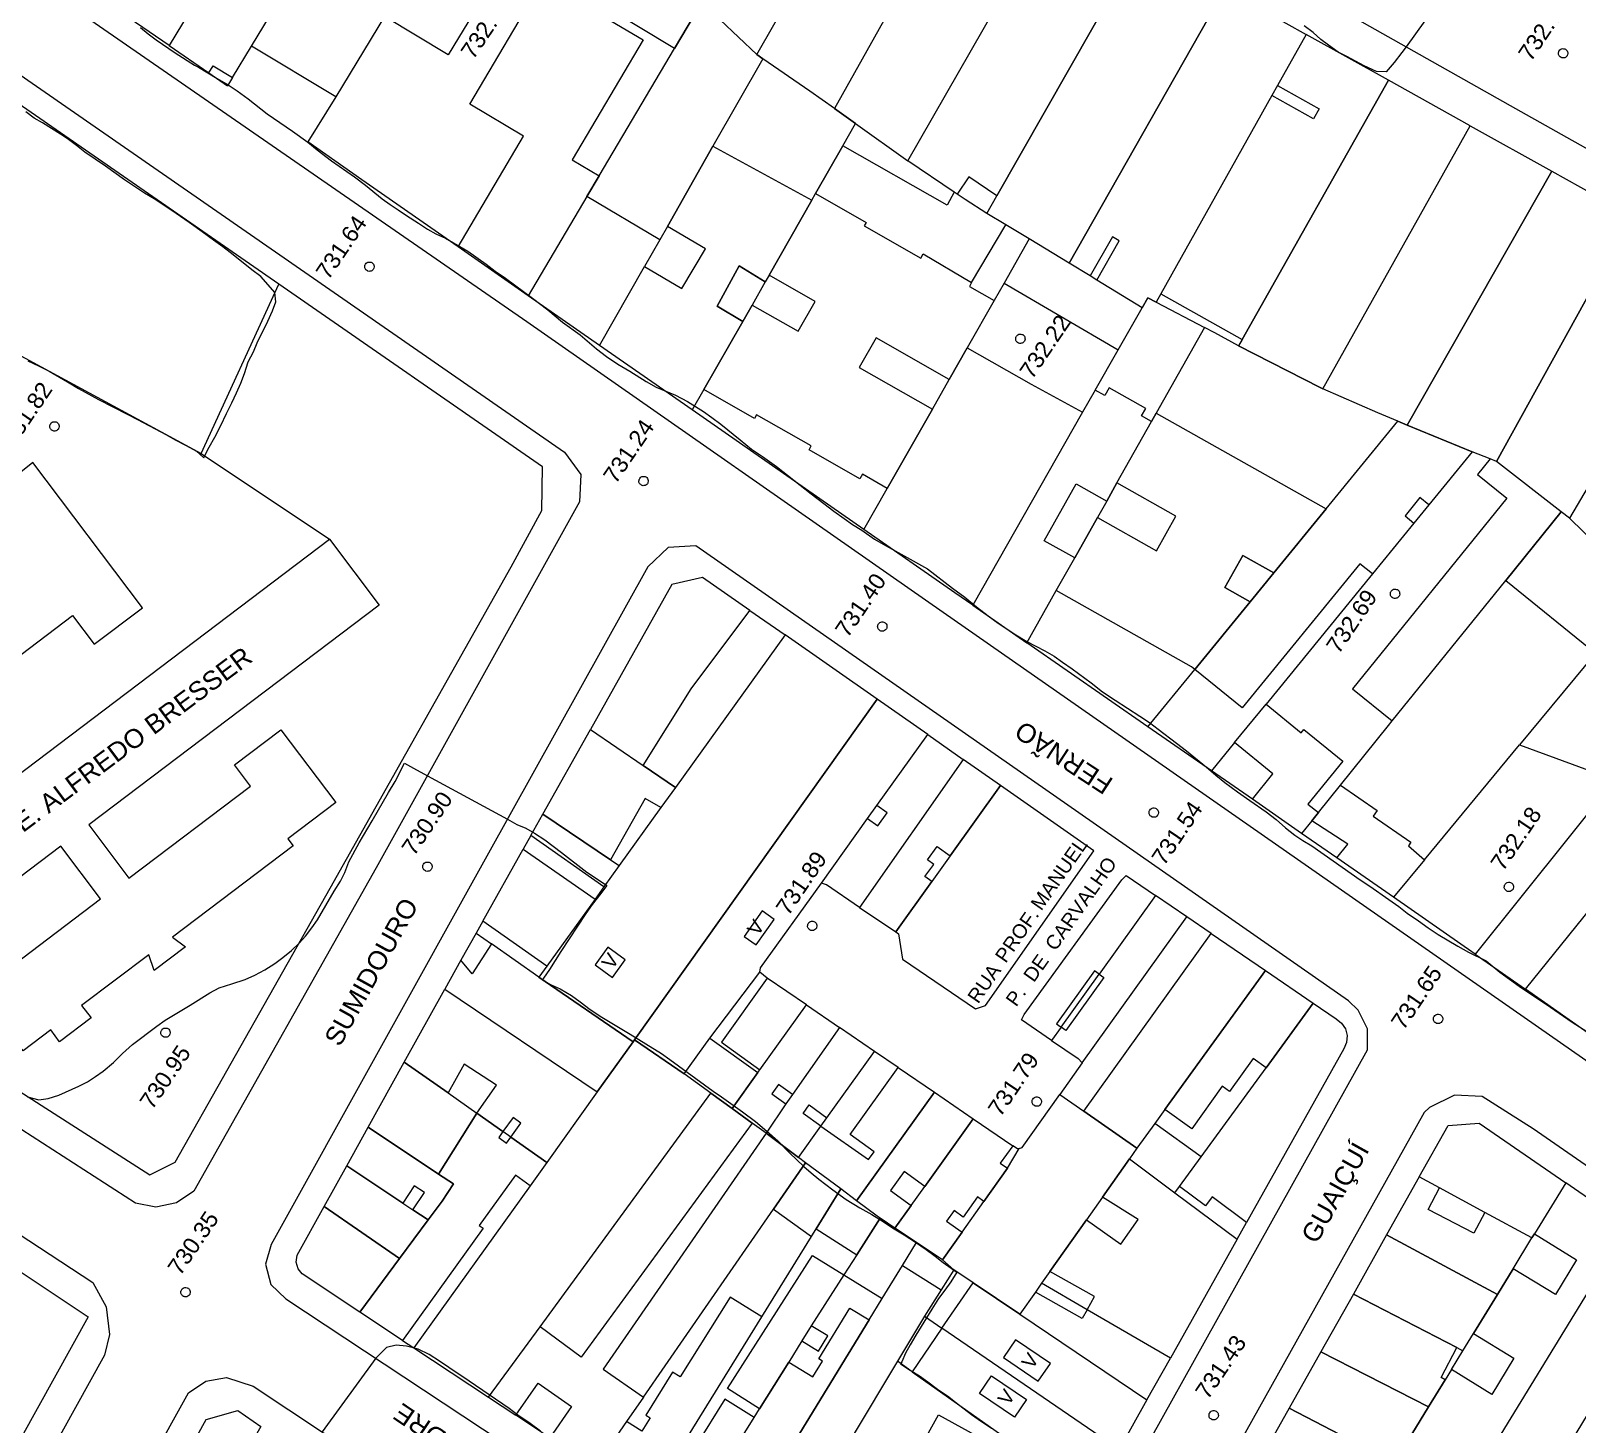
# Model space of a CAD drawing. Header units: metres. Extents: x 325024 to 7190115, y 7391967 to 10157759.
# Drawn here: x 325804.2 to 325968.9, y 7392606.5 to 7392754.9 of the extents above; entities that cross this region are included whole.
import ezdxf
from ezdxf.enums import TextEntityAlignment as Align

# ---------------------------------------------------------------- set-up
doc = ezdxf.new("R2010")
doc.units = ezdxf.units.M
doc.layers.get('0').update_dxf_attribs({"lineweight": 18})
for name, color, linetype, lineweight in [('100_SIST_VIARIO_MEIO_FIO', 1, 'Continuous', 18), ('160_P_SIMP_ASF_TOP', 7, 'Continuous', 18), ('168_P_SIMP_PARALE_TOP', 7, 'Continuous', 18), ('206_MURO_E_MURO_ARRIMO', 7, 'Continuous', 18), ('214_PROJ_BEIRAL_EDIF', 10, 'Continuous', 18), ('216_EDIF_NOTAVEL', 2, 'Continuous', 18), ('218_EDIF_NOTAVEL_TOP', 7, 'Continuous', 18), ('600_CURVA_MESTRA', 14, 'Continuous', 18), ('604_CURVA_INTERM', 7, 'Continuous', 18), ('606_PTO_COTADO', 7, 'Continuous', 18), ('608_PTO_COTADO_INTERVIA', 1, 'Continuous', 18)]:
    doc.layers.add(name, color=color, linetype=linetype, lineweight=lineweight)
doc.styles.add('Style-Arial', font='arial.ttf', dxfattribs={"height": 1.75})

# ---------------------------------------------------------------- blocks, each defined once
blk = doc.blocks.new('SP09')
at = {"color": 0, "linetype": 'Continuous'}
blk.add_lwpolyline([(-0.03, -0.51), (-0.14, -0.49), (-0.24, -0.46), (-0.31, -0.42), (-0.35, -0.39), (-0.42, -0.31), (-0.47, -0.24), (-0.51, -0.15), (-0.52, -0.09), (-0.52, 0.03), (-0.51, 0.11), (-0.48, 0.2), (-0.44, 0.27), (-0.4, 0.33), (-0.32, 0.39), (-0.23, 0.44), (-0.15, 0.48), (-0.1, 0.48), (-0.03, 0.48), (0.08, 0.48), (0.19, 0.44), (0.27, 0.4), (0.35, 0.32), (0.41, 0.23), (0.46, 0.11), (0.48, 0.03), (0.48, -0.03), (0.47, -0.08), (0.44, -0.21), (0.38, -0.3), (0.31, -0.38), (0.23, -0.44), (0.1, -0.49), (0.02, -0.51)], close=True, dxfattribs=at)
blk = doc.blocks.new('SP10')
at = {"color": 0, "linetype": 'Continuous'}
blk.add_lwpolyline([(-0.03, -0.51), (-0.14, -0.49), (-0.24, -0.46), (-0.31, -0.42), (-0.35, -0.39), (-0.42, -0.31), (-0.47, -0.24), (-0.51, -0.15), (-0.52, -0.09), (-0.52, 0.03), (-0.51, 0.11), (-0.48, 0.2), (-0.44, 0.27), (-0.4, 0.33), (-0.32, 0.39), (-0.23, 0.44), (-0.15, 0.48), (-0.1, 0.48), (-0.03, 0.48), (0.08, 0.48), (0.19, 0.44), (0.27, 0.4), (0.35, 0.32), (0.41, 0.23), (0.46, 0.11), (0.48, 0.03), (0.48, -0.03), (0.47, -0.08), (0.44, -0.21), (0.38, -0.3), (0.31, -0.38), (0.23, -0.44), (0.1, -0.49), (0.02, -0.51)], close=True, dxfattribs=at)

msp = doc.modelspace()

# ---------------------------------------------------------------- linework, layer by layer
at = {"layer": '100_SIST_VIARIO_MEIO_FIO'}
for points in [[(325771.26, 7392772.275), (325861.013, 7392710.051), (325862.747, 7392707.673), (325862.606, 7392704.734), (325840.936, 7392665.747), (325821.535, 7392631.318), (325819.682, 7392630.067), (325817.492, 7392629.619), (325815.297, 7392630.041), (325776.743, 7392654.886), (325702.442, 7392703.17), (325700.941, 7392705.74), (325700.649, 7392708.703), (325701.013, 7392710.246), (325738.991, 7392789.575)], [(325912.643, 7392774.706), (325962.342, 7392746.643), (325987.548, 7392732.487)], [(325998.658, 7392625.134), (325901.362, 7392692.957), (325856.985, 7392723.922), (325800.287, 7392763.136)]]:
    msp.add_lwpolyline(points, dxfattribs=at)
for points in [[(325829.756, 7392625.621), (325829.148, 7392623.53), (325829.717, 7392621.383), (325831.321, 7392619.845), (325896.185, 7392576.98), (325902.788, 7392573.073), (325904.999, 7392573.255), (325906.255, 7392574.057), (325946.57, 7392646.367), (325946.547, 7392648.598), (325945.579, 7392650.61), (325944.539, 7392651.604), (325875.001, 7392700.06), (325872.066, 7392699.871), (325869.907, 7392697.844), (325852.92, 7392667.337)], [(325689.701, 7392691.542), (325691.959, 7392694.463), (325694.711, 7392695.542), (325697.594, 7392694.894), (325779.027, 7392642.401), (325810.75, 7392621.6), (325812.201, 7392618.997), (325812.539, 7392616.036), (325812.024, 7392613.854), (325761.386, 7392522.567), (325740.846, 7392486.005), (325738.907, 7392484.898), (325736.683, 7392484.696), (325734.298, 7392485.62), (325654.002, 7392544.771), (325614.733, 7392573.042), (325613.62, 7392575.791), (325613.79, 7392578.02), (325614.797, 7392579.998), (325664.897, 7392654.489)], [(325986.37, 7392517.542), (325990.805, 7392515.531), (325993.031, 7392515.723), (325993.732, 7392515.987), (326034.712, 7392557.018), (326036.652, 7392559.682), (326043.818, 7392575.326), (326045.558, 7392580.075), (326045.224, 7392581.519), (326044.344, 7392582.481), (325964.191, 7392637.969), (325958.79, 7392641.41), (325955.826, 7392641.556), (325953.167, 7392640.239), (325952.606, 7392639.682), (325913.771, 7392570.252), (325913.543, 7392568.029), (325914.198, 7392565.892), (325915.632, 7392564.177), (325944.213, 7392545.315)], [(325793.183, 7392441.832), (325757.595, 7392468.158), (325749.967, 7392474.051), (325748.754, 7392476.766), (325748.723, 7392479.004), (325749.281, 7392480.778), (325820.965, 7392609.833), (325822.818, 7392611.081), (325825.018, 7392611.464), (325827.831, 7392610.539), (325873.017, 7392580.576), (325874.357, 7392577.937), (325874.294, 7392575.705), (325800.201, 7392442.235), (325798.357, 7392440.976), (325796.155, 7392440.614), (325794.273, 7392441.082)]]:
    msp.add_lwpolyline(points, close=True, dxfattribs=at)
at = {"layer": '206_MURO_E_MURO_ARRIMO'}
for p, q in [((325830.586, 7392727.925), (325793.823, 7392753.385)), ((325823.128, 7392750.448), (325825.121, 7392749.084)), ((325839.415, 7392739.061), (325833.665, 7392743.099)), ((325849.676, 7392731.915), (325839.415, 7392739.061)), ((325858.656, 7392708.486), (325830.586, 7392727.925)), ((325864.744, 7392721.419), (325857.155, 7392726.705)), ((325892.899, 7392701.808), (325874.628, 7392714.535)), ((325858.589, 7392703.813), (325858.656, 7392708.486)), ((325855.338, 7392697.844), (325858.589, 7392703.813)), ((325836.039, 7392663.599), (325855.338, 7392697.844)), ((325875.724, 7392696.706), (325872.444, 7392695.949)), ((325880.756, 7392693.191), (325875.724, 7392696.706)), ((325872.444, 7392695.949), (325863.765, 7392680.486)), ((325923.173, 7392680.785), (325910.272, 7392689.731)), ((325929.938, 7392676.094), (325923.173, 7392680.785)), ((325934.29, 7392673.076), (325929.938, 7392676.094)), ((325857.424, 7392669.188), (325856.62, 7392667.756)), ((325943.289, 7392666.836), (325939.545, 7392669.432)), ((325819.545, 7392634.409), (325836.039, 7392663.599)), ((325958.028, 7392656.566), (325949.327, 7392662.649)), ((325852.302, 7392660.061), (325851.59, 7392658.792)), ((325929.904, 7392658.765), (325927.297, 7392660.545)), ((325851.59, 7392658.792), (325849.98, 7392655.923)), ((325882.618, 7392653.994), (325881.805, 7392654.651)), ((325896.56, 7392644.484), (325894.038, 7392646.204)), ((325800.099, 7392643.761), (325816.835, 7392633.053)), ((325916.155, 7392644.99), (325913.769, 7392641.622)), ((325909.269, 7392635.816), (325908.769, 7392636.156)), ((325909.453, 7392635.875), (325909.269, 7392635.816)), ((325816.835, 7392633.053), (325819.545, 7392634.409)), ((325932.658, 7392626.184), (325933.662, 7392627.973)), ((325843.76, 7392615.417), (325844.957, 7392614.625)), ((325852.929, 7392609.355), (325855.826, 7392607.441))]:
    msp.add_line(p, q, dxfattribs=at)
for points in [[(325825.651, 7392749.959), (325825.121, 7392749.084)], [(325836.634, 7392747.886), (325833.665, 7392743.099)], [(325783.08, 7392731.143), (325822.295, 7392709.894)], [(325822.295, 7392709.894), (325830.586, 7392727.925)], [(325907.849, 7392728.049), (325906.791, 7392726.192)], [(325822.295, 7392709.894), (325835.963, 7392700.758)], [(325953.087, 7392704.417), (325951.511, 7392702.489)], [(325947.081, 7392697.069), (325935.746, 7392683.2)], [(325923.173, 7392680.785), (325928.166, 7392686.895)], [(325943.688, 7392674.584), (325948.786, 7392680.923), (325949.177, 7392681.406)], [(325932.4, 7392679.106), (325929.938, 7392676.094)], [(325952.621, 7392666.627), (325962.739, 7392678.846)], [(325851.59, 7392658.792), (325853.231, 7392657.647)], [(325913.916, 7392648.771), (325917.98, 7392654.444)], [(325888.328, 7392638.242), (325888.97, 7392639.137)], [(325855.289, 7392637.078), (325854.458, 7392637.664)], [(325882.038, 7392617.931), (325887.31, 7392626.472)], [(325902.483, 7392622.942), (325901.133, 7392620.804)], [(325916.701, 7392618.678), (325911.842, 7392621.502)], [(325899.359, 7392617.993), (325901.227, 7392616.716)], [(325898.054, 7392612.077), (325896.485, 7392613.186)], [(325869.432, 7392609.381), (325867.63, 7392606.776)]]:
    msp.add_lwpolyline(points, dxfattribs=at)
at = {"layer": '214_PROJ_BEIRAL_EDIF'}
for points in [[(325839.283, 7392787.054), (325836.715, 7392782.812), (325832.168, 7392775.3), (325830.249, 7392772.13), (325825.292, 7392763.941), (325823.167, 7392760.43), (325818.884, 7392753.353), (325798.227, 7392767.492), (325799.406, 7392769.558), (325808.434, 7392785.374), (325812.525, 7392792.71), (325821.295, 7392787.82), (325814.825, 7392776.219), (325815.102, 7392776.065), (325814.124, 7392774.312), (325815.892, 7392773.326), (325814.175, 7392770.84), (325818.297, 7392767.993), (325836.394, 7392797.917), (325839.913, 7392795.499), (325843.077, 7392793.323), (325841.994, 7392791.533)], [(325875.63, 7392757.934), (325881.492, 7392752.398), (325896.716, 7392778.954), (325888.399, 7392784.983), (325888.275, 7392785.084), (325870.117, 7392763.142)], [(325823.167, 7392760.43), (325818.884, 7392753.353), (325823.128, 7392750.448), (325823.588, 7392751.208), (325825.651, 7392749.959), (325827.678, 7392753.307), (325838.239, 7392770.755), (325842.702, 7392778.128), (325840.588, 7392779.407), (325839.669, 7392781.023), (325836.715, 7392782.812), (325832.168, 7392775.3), (325835.025, 7392773.571), (325833.106, 7392770.4), (325830.249, 7392772.13), (325825.292, 7392763.941), (325828.155, 7392762.208), (325826.03, 7392758.697)], [(325882.135, 7392751.947), (325881.492, 7392752.398), (325896.716, 7392778.954), (325905.193, 7392774.174), (325889.769, 7392746.637), (325887.154, 7392748.5)], [(325892.008, 7392745.042), (325897.59, 7392741.066), (325913.779, 7392769.331), (325905.193, 7392774.174), (325889.769, 7392746.637)], [(325859.899, 7392766.192), (325868.38, 7392761.043), (325870.117, 7392763.142), (325875.63, 7392757.934), (325872.735, 7392753.041), (325856.852, 7392762.647), (325858.026, 7392764.587), (325852.612, 7392767.861), (325850.573, 7392764.49), (325854.504, 7392762.112), (325848.609, 7392752.365), (325841.825, 7392756.468), (325847.979, 7392766.643), (325851.82, 7392772.994), (325852.288, 7392772.593), (325857.949, 7392767.751)], [(325847.979, 7392766.643), (325841.825, 7392756.468), (325836.634, 7392747.886), (325827.678, 7392753.307), (325838.239, 7392770.755), (325843.021, 7392767.86), (325843.811, 7392769.165)], [(325902.834, 7392737.526), (325902.54, 7392737.724), (325897.59, 7392741.066), (325913.779, 7392769.331), (325922.486, 7392764.419), (325907.061, 7392737.343), (325904.071, 7392739.36)], [(325908.028, 7392734.258), (325905.998, 7392735.477), (325907.061, 7392737.343), (325922.486, 7392764.419), (325931.366, 7392759.411), (325914.789, 7392730.188), (325910.53, 7392732.755)], [(325864.71, 7392739.476), (325863.4, 7392737.262), (325857.155, 7392726.705), (325849.676, 7392731.915), (325856.652, 7392743.707), (325850.913, 7392747.102), (325858.716, 7392760.291), (325869.387, 7392753.979), (325861.819, 7392741.186)], [(325917.018, 7392728.814), (325914.789, 7392730.188), (325931.366, 7392759.411), (325940.014, 7392754.534), (325936.98, 7392749.115), (325936.382, 7392748.047), (325924.556, 7392726.925), (325924.046, 7392726.014), (325923.155, 7392726.48), (325922.544, 7392725.407), (325917.734, 7392728.372), (325920.111, 7392732.563), (325919.38, 7392732.978)], [(325876.832, 7392742.637), (325871.968, 7392734.1), (325871.155, 7392732.674), (325863.4, 7392737.262), (325864.71, 7392739.476), (325872.735, 7392753.041), (325875.63, 7392757.934), (325881.492, 7392752.398), (325882.135, 7392751.947)], [(325936.98, 7392749.115), (325941.419, 7392746.608), (325940.817, 7392745.543), (325936.382, 7392748.047), (325924.556, 7392726.925), (325933.191, 7392722.049), (325948.782, 7392749.66), (325940.014, 7392754.534)], [(325882.135, 7392751.947), (325876.832, 7392742.637), (325887.371, 7392736.903), (325887.763, 7392737.591), (325890.667, 7392742.688), (325892.008, 7392745.042), (325889.769, 7392746.637), (325887.154, 7392748.5)], [(325932.8, 7392721.357), (325941.514, 7392716.924), (325941.811, 7392716.793), (325957.483, 7392744.824), (325948.782, 7392749.66), (325933.191, 7392722.049)], [(325949.78, 7392713.339), (325947.648, 7392714.216), (325941.811, 7392716.793), (325957.483, 7392744.824), (325966.2, 7392739.978), (325950.801, 7392712.92)], [(325869.534, 7392729.829), (325873.514, 7392727.475), (325876.017, 7392731.705), (325871.968, 7392734.1), (325876.832, 7392742.637), (325887.371, 7392736.903), (325882.806, 7392728.889), (325882.406, 7392728.187), (325879.618, 7392729.891), (325877.262, 7392725.614), (325880.002, 7392723.968), (325875.873, 7392716.72), (325874.628, 7392714.535), (325864.744, 7392721.419)], [(325902.834, 7392737.526), (325902.54, 7392737.724), (325901.766, 7392736.365), (325890.667, 7392742.688), (325887.763, 7392737.591), (325893.144, 7392734.525), (325892.939, 7392734.165), (325898.981, 7392730.722), (325899.228, 7392731.156), (325904.386, 7392728.102), (325908.028, 7392734.258), (325905.998, 7392735.477), (325903.691, 7392736.947)], [(325959.619, 7392709.315), (325957.713, 7392710.077), (325950.801, 7392712.92), (325966.2, 7392739.978), (325970.79, 7392737.427), (325974.769, 7392735.189), (325960.31, 7392709.039)], [(325904.386, 7392728.102), (325904.153, 7392727.695), (325906.791, 7392726.192), (325903.921, 7392721.155), (325901.994, 7392717.771), (325894.209, 7392722.206), (325892.42, 7392719.067), (325900.205, 7392714.632), (325895.393, 7392706.186), (325892.753, 7392707.69), (325892.472, 7392707.197), (325887.062, 7392710.279), (325887.304, 7392710.703), (325881.483, 7392714.019), (325881.27, 7392713.645), (325875.873, 7392716.72), (325880.002, 7392723.968), (325880.995, 7392725.711), (325885.895, 7392722.92), (325887.705, 7392726.098), (325882.806, 7392728.889), (325887.371, 7392736.903), (325887.763, 7392737.591), (325893.144, 7392734.525), (325892.939, 7392734.165), (325898.981, 7392730.722), (325899.228, 7392731.156)], [(325871.968, 7392734.1), (325871.155, 7392732.674), (325869.534, 7392729.829), (325873.514, 7392727.475), (325876.017, 7392731.705)], [(325967.207, 7392703.683), (325960.31, 7392709.039), (325974.769, 7392735.189), (325983.99, 7392730.002), (325968.063, 7392703.018)], [(325922.544, 7392725.407), (325917.734, 7392728.372), (325917.018, 7392728.814), (325914.789, 7392730.188), (325910.53, 7392732.755), (325907.849, 7392728.049), (325920.001, 7392720.942)], [(325882.406, 7392728.187), (325880.995, 7392725.711), (325880.002, 7392723.968), (325877.262, 7392725.614), (325879.618, 7392729.891)], [(325992.292, 7392725.332), (325983.99, 7392730.002), (325968.063, 7392703.018), (325975.53, 7392695.733)], [(325882.806, 7392728.889), (325882.406, 7392728.187), (325880.995, 7392725.711), (325885.895, 7392722.92), (325887.705, 7392726.098)], [(325922.544, 7392725.407), (325923.155, 7392726.48), (325924.046, 7392726.014), (325929.186, 7392723.327), (325924.049, 7392714.202), (325923.546, 7392713.308), (325922.483, 7392713.906), (325922.936, 7392714.711), (325919.046, 7392716.901), (325918.573, 7392716.062), (325917.549, 7392716.639), (325920.001, 7392720.942)], [(325941.811, 7392716.793), (325941.514, 7392716.924), (325932.8, 7392721.357), (325930.284, 7392722.754), (325929.186, 7392723.327), (325924.049, 7392714.202), (325942.154, 7392704.009), (325949.78, 7392713.339), (325947.648, 7392714.216)], [(325900.205, 7392714.632), (325901.994, 7392717.771), (325894.209, 7392722.206), (325892.42, 7392719.067)], [(325916.212, 7392714.292), (325904.5, 7392693.734), (325902.589, 7392695.058), (325892.899, 7392701.808), (325895.393, 7392706.186), (325900.205, 7392714.632), (325901.994, 7392717.771), (325903.921, 7392721.155), (325910.715, 7392717.285)], [(325917.549, 7392716.639), (325916.212, 7392714.292), (325904.5, 7392693.734), (325910.272, 7392689.731), (325913.404, 7392695.293), (325915.369, 7392698.784), (325912.129, 7392700.608), (325915.533, 7392706.654), (325918.773, 7392704.83), (325919.867, 7392706.773), (325923.546, 7392713.308), (325922.483, 7392713.906), (325922.936, 7392714.711), (325919.046, 7392716.901), (325918.573, 7392716.062)], [(325934.068, 7392694.115), (325928.166, 7392686.895), (325927.824, 7392687.175), (325913.404, 7392695.293), (325915.369, 7392698.784), (325917.782, 7392703.071), (325924.07, 7392699.531), (325926.154, 7392703.233), (325919.867, 7392706.773), (325923.546, 7392713.308), (325924.049, 7392714.202), (325942.154, 7392704.009), (325936.579, 7392697.188), (325933.281, 7392699.045), (325931.363, 7392695.638)], [(325928.166, 7392686.895), (325934.068, 7392694.115), (325936.579, 7392697.188), (325942.154, 7392704.009), (325949.78, 7392713.339), (325950.801, 7392712.92), (325957.713, 7392710.077), (325953.087, 7392704.417), (325952.133, 7392705.197), (325950.556, 7392703.269), (325951.511, 7392702.489), (325947.081, 7392697.069), (325945.749, 7392698.157), (325933.189, 7392682.789)], [(325959.619, 7392709.315), (325958.274, 7392707.654), (325961.389, 7392705.133), (325944.953, 7392684.825), (325949.177, 7392681.406), (325961.289, 7392696.372), (325967.207, 7392703.683), (325960.31, 7392709.039)], [(325918.773, 7392704.83), (325917.782, 7392703.071), (325915.369, 7392698.784), (325912.129, 7392700.608), (325915.533, 7392706.654)], [(325919.867, 7392706.773), (325918.773, 7392704.83), (325917.782, 7392703.071), (325924.07, 7392699.531), (325926.154, 7392703.233)], [(325975.869, 7392694.702), (325975.53, 7392695.733), (325968.063, 7392703.018), (325967.207, 7392703.683), (325961.289, 7392696.372), (325970.846, 7392688.637)], [(325936.579, 7392697.188), (325934.068, 7392694.115), (325931.363, 7392695.638), (325933.281, 7392699.045)], [(325970.846, 7392688.637), (325962.739, 7392678.846), (325972.919, 7392675.127), (325958.028, 7392656.566), (325963.383, 7392652.821), (325977.223, 7392669.989), (325983.175, 7392677.24), (325984.907, 7392679.3), (325984.615, 7392679.941), (325980.884, 7392686.227), (325975.869, 7392694.702)], [(325869.379, 7392676.67), (325874.49, 7392684.839), (325880.756, 7392693.191), (325884.505, 7392690.573), (325872.823, 7392674.329)], [(325865.217, 7392663.751), (325864.262, 7392662.424), (325859.134, 7392655.294), (325858.289, 7392654.118), (325868.332, 7392647.234), (325868.478, 7392647.44), (325894.315, 7392683.721), (325884.505, 7392690.573), (325872.823, 7392674.329), (325871.288, 7392672.194), (325866.828, 7392665.993)], [(325876.508, 7392647.615), (325881.805, 7392654.651), (325881.902, 7392655.108), (325888.398, 7392664.119), (325893.298, 7392671.018), (325894.295, 7392672.406), (325899.713, 7392679.951), (325894.315, 7392683.721), (325868.478, 7392647.44), (325873.775, 7392643.803)], [(325932.4, 7392679.106), (325935.746, 7392683.2), (325939.487, 7392680.142), (325939.789, 7392680.512), (325943.945, 7392677.116), (325940.217, 7392672.556), (325941.327, 7392671.648), (325940.615, 7392670.763), (325939.545, 7392669.432), (325934.29, 7392673.076), (325936.488, 7392675.764)], [(325872.823, 7392674.329), (325871.288, 7392672.194), (325869.601, 7392673.141), (325865.929, 7392666.599), (325858.705, 7392671.471), (325863.765, 7392680.486), (325869.379, 7392676.67)], [(325894.295, 7392672.406), (325899.713, 7392679.951), (325903.5, 7392677.305), (325892.45, 7392661.522), (325888.916, 7392663.942), (325888.398, 7392664.119), (325893.298, 7392671.018), (325894.386, 7392670.236), (325895.383, 7392671.625)], [(325902.082, 7392667.021), (325907.466, 7392674.536), (325903.5, 7392677.305), (325892.45, 7392661.522), (325896.3, 7392658.95), (325900.143, 7392664.315), (325899.416, 7392664.837), (325900.343, 7392666.127), (325899.683, 7392666.601), (325900.698, 7392668.015)], [(325983.175, 7392677.24), (325984.459, 7392674.593), (325981.76, 7392671.305), (325987.431, 7392666.65), (325971.383, 7392647.228), (325963.383, 7392652.821), (325977.223, 7392669.989)], [(325902.082, 7392667.021), (325900.143, 7392664.315), (325896.3, 7392658.95), (325896.606, 7392658.745), (325897.019, 7392656.027), (325904.798, 7392650.724), (325905.85, 7392651.107), (325917.415, 7392667.586), (325907.466, 7392674.536)], [(325952.621, 7392666.627), (325949.327, 7392662.649), (325943.289, 7392666.836), (325944.481, 7392668.294), (325940.615, 7392670.763), (325941.327, 7392671.648), (325943.688, 7392674.584), (325947.591, 7392671.877), (325947.17, 7392671.27), (325951.188, 7392668.484), (325950.918, 7392668.095)], [(325866.828, 7392665.993), (325865.217, 7392663.751), (325857.424, 7392669.188), (325858.705, 7392671.471), (325865.929, 7392666.599)], [(325859.134, 7392655.294), (325852.302, 7392660.061), (325856.62, 7392667.756), (325864.262, 7392662.424)], [(325917.98, 7392654.444), (325917.486, 7392654.797), (325913.423, 7392649.125), (325913.916, 7392648.771), (325912.911, 7392647.368), (325909.704, 7392649.558), (325909.972, 7392650.126), (325920.385, 7392664.468), (325920.836, 7392664.956), (325923.975, 7392662.813)], [(325917.98, 7392654.444), (325918.474, 7392654.09), (325914.411, 7392648.417), (325913.916, 7392648.771), (325912.911, 7392647.368), (325915.744, 7392645.433), (325916.155, 7392644.99), (325927.297, 7392660.545), (325923.975, 7392662.813)], [(325880.148, 7392658.457), (325881.414, 7392657.556), (325883.349, 7392660.273), (325882.083, 7392661.174)], [(325922.002, 7392635.899), (325916.342, 7392639.834), (325929.904, 7392658.765), (325935.7, 7392654.808), (325924.971, 7392640.014), (325923.888, 7392638.513)], [(325853.231, 7392657.647), (325851.166, 7392654.472), (325849.98, 7392655.923), (325848.253, 7392652.847), (325864.501, 7392641.889), (325868.332, 7392647.234), (325858.289, 7392654.118)], [(325864.265, 7392655.422), (325866.138, 7392654.075), (325867.49, 7392655.954), (325865.616, 7392657.301)], [(325881.836, 7392644.243), (325886.789, 7392651.149), (325882.618, 7392653.994), (325877.732, 7392647.19)], [(325935.751, 7392644.462), (325934.385, 7392645.441), (325931.865, 7392641.923), (325931.077, 7392642.488), (325927.835, 7392637.963), (325924.971, 7392640.014), (325935.7, 7392654.808), (325940.769, 7392651.347)], [(325851.682, 7392639.62), (325853.772, 7392642.624), (325850.309, 7392644.846), (325848.613, 7392641.783), (325843.946, 7392645.071), (325848.253, 7392652.847), (325864.501, 7392641.889), (325859.118, 7392634.38), (325855.289, 7392637.078), (325856.361, 7392638.573), (325855.547, 7392639.156), (325854.458, 7392637.664)], [(325878.873, 7392640.111), (325881.621, 7392643.943), (325881.836, 7392644.243), (325886.789, 7392651.149), (325890.318, 7392648.742), (325885.3, 7392641.625), (325883.824, 7392642.685), (325883.093, 7392641.667), (325884.578, 7392640.601), (325882.5, 7392637.476), (325881.003, 7392638.563)], [(325926.541, 7392631.823), (325928.834, 7392634.969), (325935.751, 7392644.462), (325940.769, 7392651.347), (325943.227, 7392649.669), (325943.793, 7392649.217), (325944.198, 7392648.603), (325944.384, 7392647.89), (325944.33, 7392647.154), (325944.043, 7392646.474), (325933.662, 7392627.973), (325930.021, 7392630.696), (325929.313, 7392629.75)], [(325888.97, 7392639.137), (325894.038, 7392646.204), (325890.318, 7392648.742), (325885.3, 7392641.625), (325884.578, 7392640.601), (325882.5, 7392637.476), (325885.938, 7392634.909), (325888.328, 7392638.242), (325886.437, 7392639.6), (325887.08, 7392640.495)], [(325858.405, 7392616.847), (325876.605, 7392641.753), (325873.775, 7392643.803), (325868.478, 7392647.44), (325868.332, 7392647.234), (325864.501, 7392641.889), (325859.118, 7392634.38), (325857.34, 7392631.899), (325844.957, 7392614.625), (325852.929, 7392609.355)], [(325878.873, 7392640.111), (325876.605, 7392641.753), (325873.775, 7392643.803), (325876.508, 7392647.615), (325881.621, 7392643.943)], [(325848.613, 7392641.783), (325851.682, 7392639.62), (325847.602, 7392633.138), (325840.096, 7392638.12), (325843.946, 7392645.071)], [(325888.328, 7392638.242), (325893.406, 7392634.685), (325893.999, 7392635.511), (325891.437, 7392637.35), (325896.56, 7392644.484), (325900.42, 7392641.851), (325892.127, 7392630.287), (325890.442, 7392631.546), (325886.704, 7392634.337), (325885.938, 7392634.909)], [(325881.003, 7392638.563), (325862.791, 7392613.642), (325858.405, 7392616.847), (325876.605, 7392641.753), (325878.873, 7392640.111)], [(325897.943, 7392629.799), (325896.21, 7392627.383), (325894.627, 7392628.446), (325894.304, 7392628.662), (325892.127, 7392630.287), (325900.42, 7392641.851), (325904.56, 7392639.027), (325899.396, 7392631.826), (325897.192, 7392633.409), (325895.737, 7392631.383)], [(325909.515, 7392618.205), (325904.538, 7392621.557), (325902.483, 7392622.942), (325901.271, 7392623.988), (325903.371, 7392626.949), (325905.696, 7392630.229), (325908.191, 7392633.747), (325909.453, 7392635.875), (325909.773, 7392635.98), (325913.769, 7392641.622), (325916.342, 7392639.834), (325922.002, 7392635.899), (325921.197, 7392634.757), (325918.32, 7392630.682), (325916.619, 7392628.27), (325912.727, 7392622.755), (325911.842, 7392621.502), (325911.174, 7392620.554)], [(325854.458, 7392637.664), (325854.008, 7392637.037), (325854.835, 7392636.444), (325855.289, 7392637.078), (325859.118, 7392634.38), (325857.34, 7392631.899), (325855.776, 7392633.02), (325851.933, 7392627.658), (325852.331, 7392627.373), (325843.76, 7392615.417), (325839.209, 7392618.425), (325843.434, 7392624.141), (325846.473, 7392628.25), (325847.963, 7392630.266), (325849.19, 7392632.085), (325847.602, 7392633.138), (325851.682, 7392639.62)], [(325897.943, 7392629.799), (325899.396, 7392631.826), (325904.56, 7392639.027), (325908.769, 7392636.156), (325907.439, 7392634.28), (325908.191, 7392633.747), (325905.696, 7392630.229), (325905.026, 7392630.71), (325903.478, 7392628.554), (325902.517, 7392629.244), (325901.72, 7392628.135), (325903.371, 7392626.949), (325901.271, 7392623.988), (325898.512, 7392625.839), (325896.21, 7392627.383)], [(325926.541, 7392631.823), (325928.834, 7392634.969), (325923.888, 7392638.513), (325922.002, 7392635.899), (325921.197, 7392634.757), (325926.04, 7392631.135)], [(325964.338, 7392626.759), (325964.076, 7392626.331), (325959.044, 7392629.051), (325954.228, 7392631.654), (325952.054, 7392632.83), (325955.136, 7392638.319), (325958.459, 7392638.572), (325967.675, 7392632.216)], [(325843.782, 7392630.035), (325837.812, 7392633.997), (325840.096, 7392638.12), (325847.602, 7392633.138), (325849.19, 7392632.085), (325847.963, 7392630.266), (325846.473, 7392628.25), (325844.863, 7392629.318), (325846.088, 7392631.163), (325845.007, 7392631.88)], [(325869.432, 7392609.381), (325883.276, 7392629.383), (325886.704, 7392634.337), (325885.938, 7392634.909), (325882.5, 7392637.476), (325865.121, 7392612.365)], [(325843.782, 7392630.035), (325844.863, 7392629.318), (325846.473, 7392628.25), (325843.434, 7392624.141), (325835.413, 7392629.667), (325837.812, 7392633.997)], [(325887.823, 7392627.302), (325890.442, 7392631.546), (325886.704, 7392634.337), (325883.276, 7392629.383), (325887.31, 7392626.472)], [(325918.32, 7392630.682), (325921.197, 7392634.757), (325926.04, 7392631.135), (325932.658, 7392626.184), (325925.558, 7392613.53), (325916.701, 7392618.678), (325917.489, 7392620.083), (325912.727, 7392622.755), (325916.619, 7392628.27), (325920.276, 7392625.677), (325922.135, 7392628.298)], [(325953.068, 7392608.33), (325951.285, 7392605.415), (325956.041, 7392602.507), (325953.906, 7392599.015), (325949.15, 7392601.924), (325945.643, 7392596.189), (325952.568, 7392591.954), (325974.367, 7392627.601), (325967.675, 7392632.216), (325964.338, 7392626.759), (325968.837, 7392624.008), (325966.569, 7392620.299), (325962.07, 7392623.051), (325960.394, 7392620.31), (325957.846, 7392616.144), (325962.159, 7392613.506), (325959.81, 7392609.665), (325955.497, 7392612.303), (325954.841, 7392611.23)], [(325954.228, 7392631.654), (325952.054, 7392632.83), (325948.591, 7392626.662), (325960.394, 7392620.31), (325962.07, 7392623.051), (325964.076, 7392626.331), (325959.044, 7392629.051), (325957.898, 7392626.837), (325953.037, 7392629.353)], [(325894.627, 7392628.446), (325894.304, 7392628.662), (325892.127, 7392630.287), (325890.442, 7392631.546), (325887.823, 7392627.302), (325892.14, 7392624.548)], [(325790.744, 7392624.496), (325793.413, 7392629.148), (325810.255, 7392617.94), (325777.821, 7392559.449), (325762.504, 7392568.988), (325770.363, 7392582.542), (325793.033, 7392623.169)], [(325835.413, 7392629.667), (325843.434, 7392624.141), (325839.209, 7392618.425), (325833.05, 7392622.496), (325832.625, 7392623.057), (325832.426, 7392623.767), (325832.541, 7392624.482)], [(325892.14, 7392624.548), (325890.769, 7392622.398), (325894.867, 7392619.888), (325897.019, 7392623.401), (325898.512, 7392625.839), (325896.21, 7392627.383), (325894.627, 7392628.446)], [(325952.568, 7392591.954), (325974.367, 7392627.601), (325979.874, 7392623.803), (325956.245, 7392584.925), (325950.791, 7392589.048)], [(325956.062, 7392614.658), (325956.727, 7392614.314), (325957.846, 7392616.144), (325960.394, 7392620.31), (325948.591, 7392626.662), (325945.051, 7392620.358)], [(325964.076, 7392626.331), (325964.338, 7392626.759), (325968.837, 7392624.008), (325966.569, 7392620.299), (325962.07, 7392623.051)], [(325881.791, 7392608.131), (325878.393, 7392610.299), (325887.436, 7392624.474), (325890.769, 7392622.398), (325887.304, 7392616.968), (325886.3, 7392615.358), (325884.894, 7392613.105)], [(325893.463, 7392617.597), (325894.867, 7392619.888), (325897.019, 7392623.401), (325901.133, 7392620.804), (325899.359, 7392617.993), (325896.485, 7392613.186), (325891.647, 7392605.125), (325887.925, 7392598.924), (325882.462, 7392589.833), (325878.186, 7392592.659)], [(325901.227, 7392616.716), (325904.538, 7392621.557), (325909.515, 7392618.205), (325923.061, 7392609.08), (325920.102, 7392603.807)], [(325911.174, 7392620.554), (325909.515, 7392618.205), (325923.061, 7392609.08), (325925.558, 7392613.53), (325916.701, 7392618.678), (325916.178, 7392617.746)], [(325954.841, 7392611.23), (325954.404, 7392611.456), (325956.062, 7392614.658), (325945.051, 7392620.358), (325941.597, 7392614.206), (325953.068, 7392608.33)], [(325867.63, 7392606.776), (325864.24, 7392601.879), (325869.843, 7392598.175), (325873.954, 7392604.834), (325882.038, 7392617.931), (325878.661, 7392620.037), (325873.351, 7392611.522), (325872.526, 7392612.036), (325869.666, 7392607.45), (325870.128, 7392607.161), (325869.256, 7392605.762)], [(325893.463, 7392617.597), (325878.186, 7392592.659), (325873.904, 7392595.491), (325881.218, 7392607.213), (325881.791, 7392608.131), (325884.894, 7392613.105), (325887.475, 7392611.524), (325888.499, 7392613.196), (325888.096, 7392613.443), (325891.411, 7392618.854)], [(325887.304, 7392616.968), (325886.3, 7392615.358), (325888.08, 7392614.268), (325889.071, 7392615.885)], [(325901.227, 7392616.716), (325898.054, 7392612.077), (325917.164, 7392598.572), (325920.102, 7392603.807)], [(325907.783, 7392613.604), (325911.489, 7392611.069), (325912.776, 7392612.951), (325909.07, 7392615.486)], [(325955.497, 7392612.303), (325956.727, 7392614.314), (325957.846, 7392616.144), (325962.159, 7392613.506), (325959.81, 7392609.665)], [(325946.359, 7392603.953), (325949.416, 7392602.359), (325951.285, 7392605.415), (325953.068, 7392608.33), (325941.597, 7392614.206), (325938.223, 7392608.196)], [(325859.457, 7392605.041), (325855.826, 7392607.441), (325858.197, 7392610.867), (325861.775, 7392608.391)], [(325905.237, 7392609.775), (325906.517, 7392611.647), (325910.237, 7392609.103), (325908.957, 7392607.231)], [(325881.218, 7392607.213), (325878.088, 7392609.164), (325874.986, 7392604.19), (325873.954, 7392604.834), (325869.843, 7392598.175), (325873.904, 7392595.491)], [(325813.041, 7392589.27), (325822.853, 7392606.991), (325826.199, 7392607.942), (325828.661, 7392606.251), (325817.601, 7392586.942), (325817.439, 7392586.65)], [(325893.595, 7392595.803), (325891.983, 7392596.691), (325887.925, 7392598.924), (325891.647, 7392605.125), (325897.704, 7392601.791), (325900.843, 7392607.495), (325914.195, 7392600.147), (325908.562, 7392589.913), (325895.384, 7392597.166), (325894.393, 7392595.364)], [(325938.223, 7392608.196), (325934.534, 7392601.625), (325941.998, 7392596.186), (325946.359, 7392603.953)]]:
    msp.add_lwpolyline(points, close=True, dxfattribs=at)
at = {"layer": '216_EDIF_NOTAVEL'}
for points in [[(325774.747, 7392689.742), (325777.407, 7392686.226), (325776.603, 7392685.618), (325783.884, 7392675.993), (325797.52, 7392686.308), (325798.512, 7392684.997), (325808.613, 7392692.637), (325810.921, 7392689.586), (325816.057, 7392693.47), (325804.356, 7392708.938), (325786.28, 7392694.414), (325783.998, 7392697.431)], [(325786.759, 7392663.536), (325835.963, 7392700.758), (325841.272, 7392693.74), (325810.335, 7392670.337), (325814.617, 7392664.675), (325827.571, 7392674.474), (325825.872, 7392676.72), (325830.799, 7392680.447), (325836.649, 7392672.714), (325831.544, 7392668.852), (325832.11, 7392668.102), (325819.257, 7392658.379), (325820.642, 7392657.357), (325817.285, 7392654.818), (325816.718, 7392656.501), (325809.573, 7392651.095), (325810.577, 7392649.769), (325807.226, 7392647.235), (325806.277, 7392648.49), (325803.328, 7392646.259), (325798.534, 7392652.596), (325811.583, 7392662.467), (325807.342, 7392668.073), (325792.046, 7392656.502)]]:
    msp.add_lwpolyline(points, close=True, dxfattribs=at)
at = {"layer": '600_CURVA_MESTRA', "elevation": 730}
msp.add_lwpolyline([(325858.448, 7392605.739), (325857.203, 7392606.667), (325856.035, 7392607.452), (325855.124, 7392608.151), (325850.846, 7392611.078), (325848.695, 7392612.514), (325847.7, 7392613.202), (325846.611, 7392613.907), (325845.417, 7392614.478), (325844.182, 7392614.794), (325843.078, 7392614.91), (325842.054, 7392614.652), (325840.896, 7392613.517), (325835.18, 7392605.666)], dxfattribs=at)
at = {"layer": '604_CURVA_INTERM', "elevation": 733, "flags": 128}
msp.add_lwpolyline([(325957.445, 7392762.705), (325950.676, 7392753.23), (325950.204, 7392752.622), (325949.413, 7392751.56), (325948.556, 7392750.545), (325947.504, 7392750.58), (325946.188, 7392751.197), (325944.349, 7392752.204), (325943.441, 7392752.673), (325942.391, 7392753.386), (325941.575, 7392753.99), (325940.765, 7392754.767), (325939.82, 7392755.478)], dxfattribs=at)
at = {"layer": '604_CURVA_INTERM'}
for points, elevation in [([(325815.828, 7392755.297), (325816.665, 7392754.61), (325817.512, 7392753.979), (325819.527, 7392752.596), (325821.586, 7392751.276), (325822.008, 7392751.044), (325824.011, 7392749.866), (325825.173, 7392749.161), (325826.13, 7392748.546), (325827.307, 7392747.694), (325829.34, 7392746.102), (325832.052, 7392744.235), (325833.656, 7392743.063), (325834.667, 7392742.258), (325836.198, 7392741.077), (325838.644, 7392739.371), (325839.822, 7392738.483), (325841.6, 7392737.028), (325842.438, 7392736.441), (325843.303, 7392735.867), (325844.183, 7392735.252), (325845.468, 7392734.437), (325846.416, 7392733.796), (325847.312, 7392733.307), (325848.348, 7392732.837), (325850.708, 7392731.44), (325852.665, 7392730.061), (325853.636, 7392729.335), (325854.72, 7392728.569), (325857.6, 7392726.451), (325859.224, 7392725.196), (325860.786, 7392723.889), (325862.699, 7392722.549), (325864.437, 7392721.044), (325865.493, 7392720.251), (325866.705, 7392719.419), (325867.97, 7392718.66), (325869.717, 7392717.564), (325870.786, 7392716.975), (325872.837, 7392716.124), (325874.103, 7392715.452), (325875.805, 7392714.386), (325876.694, 7392713.752), (325877.678, 7392713.008), (325879.739, 7392711.353), (325880.946, 7392710.351), (325882.12, 7392709.586), (325883.601, 7392708.514), (325887.302, 7392705.601), (325888.636, 7392704.559), (325889.715, 7392703.745), (325890.796, 7392702.963), (325891.695, 7392702.346), (325892.69, 7392701.724), (325894.051, 7392700.757), (325894.952, 7392700.226), (325897.196, 7392699.016), (325899.678, 7392697.608), (325902.359, 7392695.566), (325903.676, 7392694.599), (325904.918, 7392693.569), (325906.13, 7392692.619), (325907.201, 7392691.812), (325909.095, 7392690.597), (325910.28, 7392689.863), (325912.179, 7392688.894), (325913.165, 7392688.3), (325914.072, 7392687.685), (325915.079, 7392686.972), (325917.115, 7392685.471), (325918.337, 7392684.511), (325919.69, 7392683.617), (325922.317, 7392681.918), (325923.326, 7392681.227), (325924.263, 7392680.549), (325926.227, 7392679.048), (325927.286, 7392678.214), (325929.411, 7392676.482), (325930.413, 7392675.616), (325931.355, 7392674.857), (325932.708, 7392673.859), (325934.025, 7392672.918), (325935.776, 7392671.731), (325936.837, 7392670.903), (325937.837, 7392670.031), (325938.827, 7392669.255), (325939.677, 7392668.672), (325940.616, 7392668.105), (325942.893, 7392666.494), (325945.782, 7392664.479), (325946.796, 7392663.822), (325948.834, 7392662.381), (325949.893, 7392661.652), (325950.783, 7392660.928), (325951.977, 7392660.107), (325953.012, 7392659.358), (325954.099, 7392658.668), (325956.192, 7392657.403), (325957.323, 7392656.758), (325959.2, 7392655.838), (325960.652, 7392654.629), (325962.723, 7392653.161), (325966.058, 7392650.914), (325968.361, 7392649.308), (325972.168, 7392646.89)], 732), ([(325803.857, 7392719.788), (325804.979, 7392719.247), (325806.113, 7392718.672), (325808.082, 7392717.533), (325809.243, 7392716.837), (325811.364, 7392715.645), (325814.413, 7392714.077), (325815.531, 7392713.517), (325818.616, 7392711.883), (325819.519, 7392711.372), (325820.629, 7392710.788), (325821.809, 7392710.135), (325822.598, 7392709.423), (325822.642, 7392709.534), (325823.16, 7392710.563), (325823.761, 7392711.639), (325824.392, 7392712.884), (325824.995, 7392714.179), (325825.578, 7392715.315), (325826.075, 7392716.357), (325826.535, 7392717.377), (325826.939, 7392718.425), (325827.322, 7392719.675), (325827.872, 7392720.716), (325828.281, 7392721.698), (325829.413, 7392723.991), (325829.922, 7392725.083), (325830.27, 7392726.058), (325830.143, 7392727.054), (325829.457, 7392727.865), (325828.674, 7392728.754), (325827.716, 7392729.477), (325825.731, 7392731.051), (325824.606, 7392731.914), (325823.608, 7392732.613), (325822.412, 7392733.503), (325821.034, 7392734.493), (325819.634, 7392735.471), (325817.292, 7392737.021), (325816.271, 7392737.622), (325814.154, 7392739.065), (325812.127, 7392740.508), (325809.918, 7392742.005), (325809.031, 7392742.7), (325808.165, 7392743.351), (325807.334, 7392743.919), (325805.418, 7392745.121), (325804.518, 7392745.631), (325803.624, 7392746.3)], 732), ([(325803.789, 7392641.359), (325804.998, 7392641.031), (325806.014, 7392641.17), (325807.15, 7392641.532), (325809.289, 7392642.494), (325810.186, 7392642.966), (325811.049, 7392643.516), (325811.871, 7392644.088), (325812.957, 7392645.033), (325813.941, 7392645.985), (325814.98, 7392646.934), (325817.581, 7392648.908), (325818.471, 7392649.514), (325821.149, 7392651.145), (325823.238, 7392652.456), (325824.234, 7392652.973), (325825.579, 7392653.387), (325827.005, 7392653.868), (325828.02, 7392654.312), (325829.094, 7392654.909), (325830.138, 7392655.577), (325831.01, 7392656.214), (325831.945, 7392656.97), (325832.743, 7392657.732), (325833.41, 7392658.497), (325834.093, 7392659.359), (325834.696, 7392660.223), (325836.485, 7392663.275), (325837.154, 7392664.336), (325837.619, 7392665.248), (325838.022, 7392666.385), (325839.131, 7392668.427), (325840.524, 7392670.767), (325842.278, 7392673.775), (325842.963, 7392674.953), (325843.977, 7392676.923), (325844.919, 7392676.366), (325846.41, 7392675.553), (325854.929, 7392670.945), (325855.941, 7392670.375), (325856.909, 7392669.976), (325857.799, 7392669.443), (325858.909, 7392668.74), (325860.701, 7392667.38), (325863.403, 7392665.298), (325865.283, 7392664.07), (325865.536, 7392663.877), (325864.878, 7392663.018), (325863.947, 7392661.857), (325863.28, 7392660.896), (325860.626, 7392656.839), (325859.413, 7392654.942), (325858.792, 7392654.018), (325858.675, 7392653.802), (325859.584, 7392653.298), (325860.553, 7392652.857), (325861.745, 7392652.144), (325862.678, 7392651.498), (325863.753, 7392650.683), (325864.985, 7392649.837), (325868.023, 7392648.029), (325871.347, 7392645.97), (325872.227, 7392645.349), (325875.005, 7392643.302), (325876.861, 7392641.957), (325877.752, 7392641.366), (325879.981, 7392639.749), (325881.377, 7392638.727), (325882.579, 7392637.719), (325883.729, 7392636.673), (325884.997, 7392635.382), (325886.518, 7392633.959), (325887.308, 7392633.278), (325888.123, 7392632.605), (325889.593, 7392631.445), (325891.023, 7392630.418), (325892.474, 7392629.542), (325893.759, 7392628.827), (325894.976, 7392628.071), (325895.963, 7392627.421), (325897.209, 7392626.65), (325898.406, 7392625.869), (325899.525, 7392625.093), (325900.507, 7392624.379), (325901.358, 7392623.725), (325902.219, 7392623.099), (325902.81, 7392622.701), (325902.164, 7392621.666), (325901.543, 7392620.784), (325900.865, 7392619.871), (325900.138, 7392618.735), (325898.444, 7392615.964), (325897.849, 7392614.953), (325897.352, 7392614.048), (325896.954, 7392613.118), (325896.821, 7392612.912), (325897.848, 7392612.238), (325898.818, 7392611.637), (325899.703, 7392611.003), (325900.749, 7392610.224), (325901.825, 7392609.5), (325902.673, 7392608.829), (325904.382, 7392607.512), (325905.441, 7392606.769), (325906.512, 7392606.076)], 731)]:
    msp.add_lwpolyline(points, dxfattribs=dict(at, elevation=elevation))

# ---------------------------------------------------------------- block references
at = {"layer": '606_PTO_COTADO', "rotation": 55.83005668387076}
for p in [(325967.409, 7392752.56, 732.76), (325840.238, 7392729.83, 731.645), (325909.581, 7392722.151, 732.22), (325806.687, 7392712.817, 731.82), (325949.496, 7392694.982, 732.68), (325894.874, 7392691.495, 731.4), (325923.791, 7392671.666, 731.54), (325846.416, 7392665.909, 730.905), (325961.632, 7392663.762, 732.185), (325887.411, 7392659.606, 731.88), (325818.516, 7392648.227, 730.955), (325911.323, 7392640.878, 731.795), (325930.177, 7392607.469, 731.435)]:
    msp.add_blockref('SP09', p, dxfattribs=at)
at = {"layer": '608_PTO_COTADO_INTERVIA', "rotation": 55.83005668387076}
for p in [(325869.444, 7392706.997, 731.24), (325954.088, 7392649.687, 731.655), (325820.648, 7392620.583, 730.35)]:
    msp.add_blockref('SP10', p, dxfattribs=at)

# ---------------------------------------------------------------- texts
at = {"layer": '160_P_SIMP_ASF_TOP', "style": 'Style-Arial'}
for s, rotation, p in [('FERNÃO', 146.83006, (325919.606, 7392675.142)), ('PADRE', 145.83006, (325851.682, 7392603.424))]:
    msp.add_text(s, height=2, rotation=rotation, dxfattribs=at).set_placement(p)
for s, rotation, p in [('SUMIDOURO', 60.99126, (325836.209, 7392647.085)), ('GUAIÇUÍ', 60.8413, (325940.269, 7392626.075))]:
    msp.add_text(s, height=2, rotation=rotation, dxfattribs=at).set_placement(p, align=Align.MIDDLE_LEFT)
at = {"layer": '168_P_SIMP_PARALE_TOP', "style": 'Style-Arial'}
for s, rotation, p in [('MANUEL', 54.91325, (325911.799, 7392661.105)), ('PROF.', 55.21417, (325908.01, 7392655.524)), ('RUA', 55.21417, (325905.074, 7392651.198))]:
    msp.add_text(s, height=1.5, rotation=rotation, dxfattribs=at).set_placement(p)
for s, rotation, p in [('CARVALHO', 54.93852, (325912.703, 7392657.234)), ('DE', 54.93852, (325910.402, 7392653.896)), ('P.', 54.27809, (325908.521, 7392651.304))]:
    msp.add_text(s, height=1.5, rotation=rotation, dxfattribs=at).set_placement(p, align=Align.MIDDLE_LEFT)
at = {"layer": '214_PROJ_BEIRAL_EDIF', "style": 'Style-Arial'}
for p in [(325881.611, 7392658.395), (325866.11, 7392654.838), (325910.837, 7392612.244), (325908.309, 7392608.37)]:
    msp.add_text('V', height=1.5, rotation=55.83006, dxfattribs=at).set_placement(p)
at = {"layer": '218_EDIF_NOTAVEL_TOP', "style": 'Style-Arial'}
msp.add_text('E.E. ALFREDO BRESSER', height=2, rotation=36.75532, dxfattribs=at).set_placement((325801.198, 7392667.869))
at = {"layer": '606_PTO_COTADO', "style": 'Style-Arial'}
for s, p in [('732.46', (325852.67, 7392755.351, 732.465)), ('732.77', (325965.33, 7392755.139, 732.76)), ('731.64', (325837.228, 7392731.873, 731.645)), ('732.22', (325912.204, 7392721.285, 732.22)), ('731.82', (325803.727, 7392714.133, 731.82)), ('731.40', (325892.552, 7392693.75, 731.4)), ('732.69', (325944.863, 7392692.019, 732.68)), ('730.90', (325846.368, 7392670.505, 730.905)), ('731.54', (325926.266, 7392669.468, 731.54)), ('732.18', (325962.374, 7392668.884, 732.185)), ('731.89', (325886.238, 7392664.133, 731.88)), ('730.95', (325818.463, 7392643.472, 730.955)), ('731.79', (325908.829, 7392642.708, 731.795)), ('731.43', (325930.919, 7392612.592, 731.435))]:
    msp.add_text(s, height=1.75, rotation=55.83006, dxfattribs=at).set_placement(p, align=Align.MIDDLE_CENTER)
at = {"layer": '608_PTO_COTADO_INTERVIA', "style": 'Style-Arial'}
for s, p in [('731.24', (325867.844, 7392710.143, 731.24)), ('731.65', (325951.772, 7392651.952, 731.655)), ('730.35', (325821.448, 7392625.791, 730.35))]:
    msp.add_text(s, height=1.75, rotation=55.83006, dxfattribs=at).set_placement(p, align=Align.MIDDLE_CENTER)

doc.saveas('drawing.dxf')
